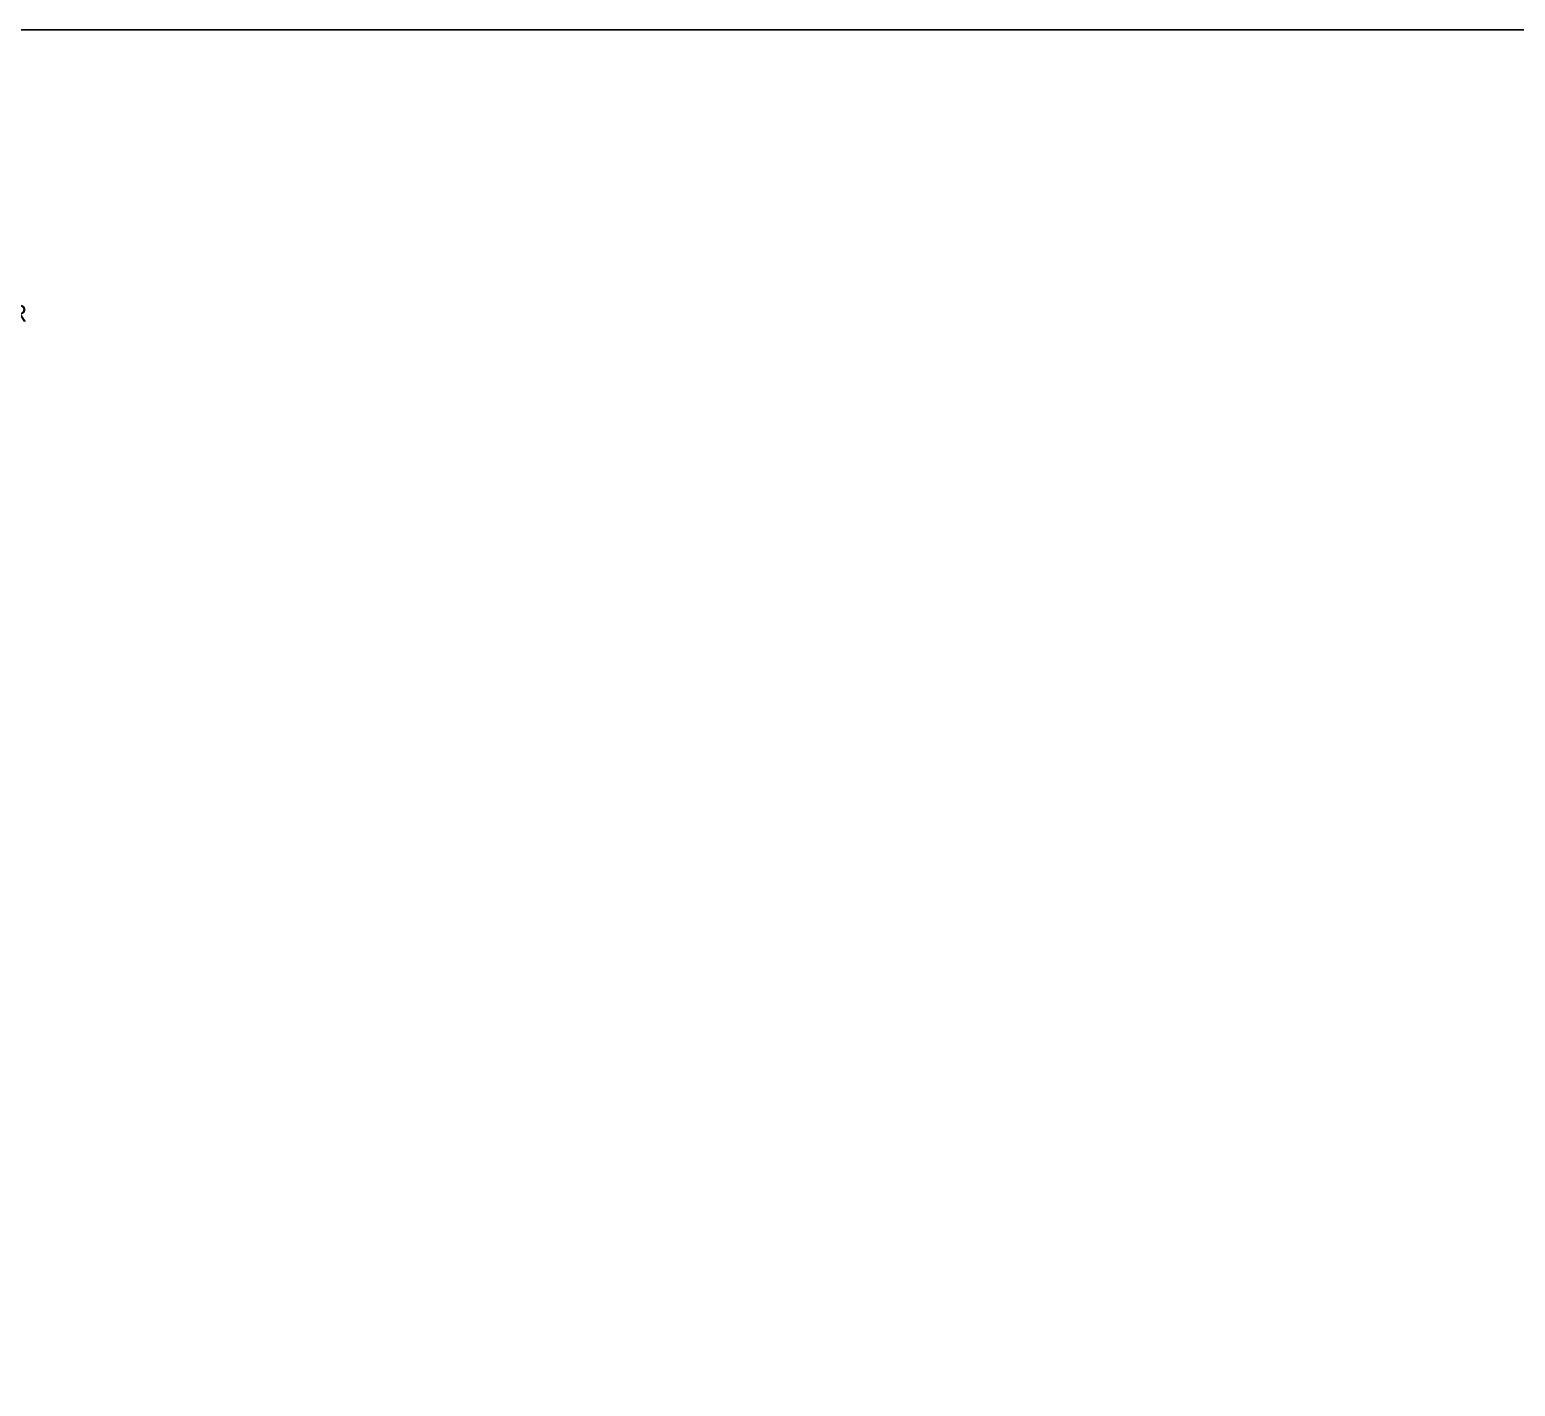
# Model space of a CAD drawing. Header units: inches. Extents: x -4 to 3761, y -12 to 63679.
# Drawn here: x 10.78 to 19.07, y 12.93 to 20.5 of the extents above; entities that cross this region are included whole.
import ezdxf
from ezdxf import colors
from ezdxf.entities.mleader import LeaderData, LeaderLine
from ezdxf.math import Vec2, Vec3

# ---------------------------------------------------------------- set-up
doc = ezdxf.new("R2010")
doc.units = ezdxf.units.IN
doc.header["$MEASUREMENT"] = 0
doc.layers.add('G-ANNO-TEXT', color=1, linetype='Continuous')
doc.styles.add('NEI-A', font='arial.ttf')

msp = doc.modelspace()

# ---------------------------------------------------------------- linework, layer by layer
at = {"layer": 'Defpoints', "color": 5}
msp.add_lwpolyline([(0, 20.5), (31, 20.5), (31, 0), (0, 0)], close=True, dxfattribs=at)

# ---------------------------------------------------------------- next in the draw order: leaders
at = {"layer": 'G-ANNO-TEXT'}
ml = msp.add_multileader_mtext('Standard', dxfattribs=at)
ml.set_content('(TYP.) (+) LONG STRING JUMPER', color=256, style='NEI-A')
ml.set_leader_properties()
ml.build(insert=Vec2(0, 0))
ml.multileader.update_dxf_attribs({"dogleg_length": 0.36, "arrow_head_size": 0.0879})
ctx = ml.context
ctx.base_point, ctx.char_height, ctx.arrow_head_size, ctx.landing_gap_size, ctx.plane_origin = Vec3(8.5791, 18.9035, -0.0895), 0.09375, 0.0879, 0.09, Vec3(33.4951, -4.3662, -0.0895)
notes = []
notes.append((ctx, [(0, (1, 1, 0), (8.399, 18.9035, -0.0895), (1, 0), 0.1801, [(0, [(8.2002, 18.5592, -0.0895), (7.8258, 18.5592, -0.0895)], 0, [])])]))
ctx.mtext.insert, ctx.mtext.width, ctx.mtext.flow_direction = Vec3(8.6691, 18.9642, -0.0895), 2.091256, 5
ctx.mtext.has_bg_fill, ctx.mtext.bg_color, ctx.mtext.bg_scale_factor, ctx.mtext.bg_transparency, ctx.mtext.use_window_bg_color = 1, -1073741824, 1.5, 0, 1
for ctx, leaders in notes:
    for number, flags, end, landing, length, lines in leaders:
        leader = LeaderData()
        leader.index, (leader.has_last_leader_line, leader.has_dogleg_vector, leader.attachment_direction) = number, flags
        leader.last_leader_point, leader.dogleg_vector, leader.dogleg_length = Vec3(end), Vec3(landing), length
        for number, points, colour, breaks in lines:
            line = LeaderLine()
            line.index, line.vertices, line.color, line.breaks = number, Vec3.list(points), colors.encode_raw_color(colour), breaks
            leader.lines.append(line)
        ctx.leaders.append(leader)

doc.saveas('drawing.dxf')
